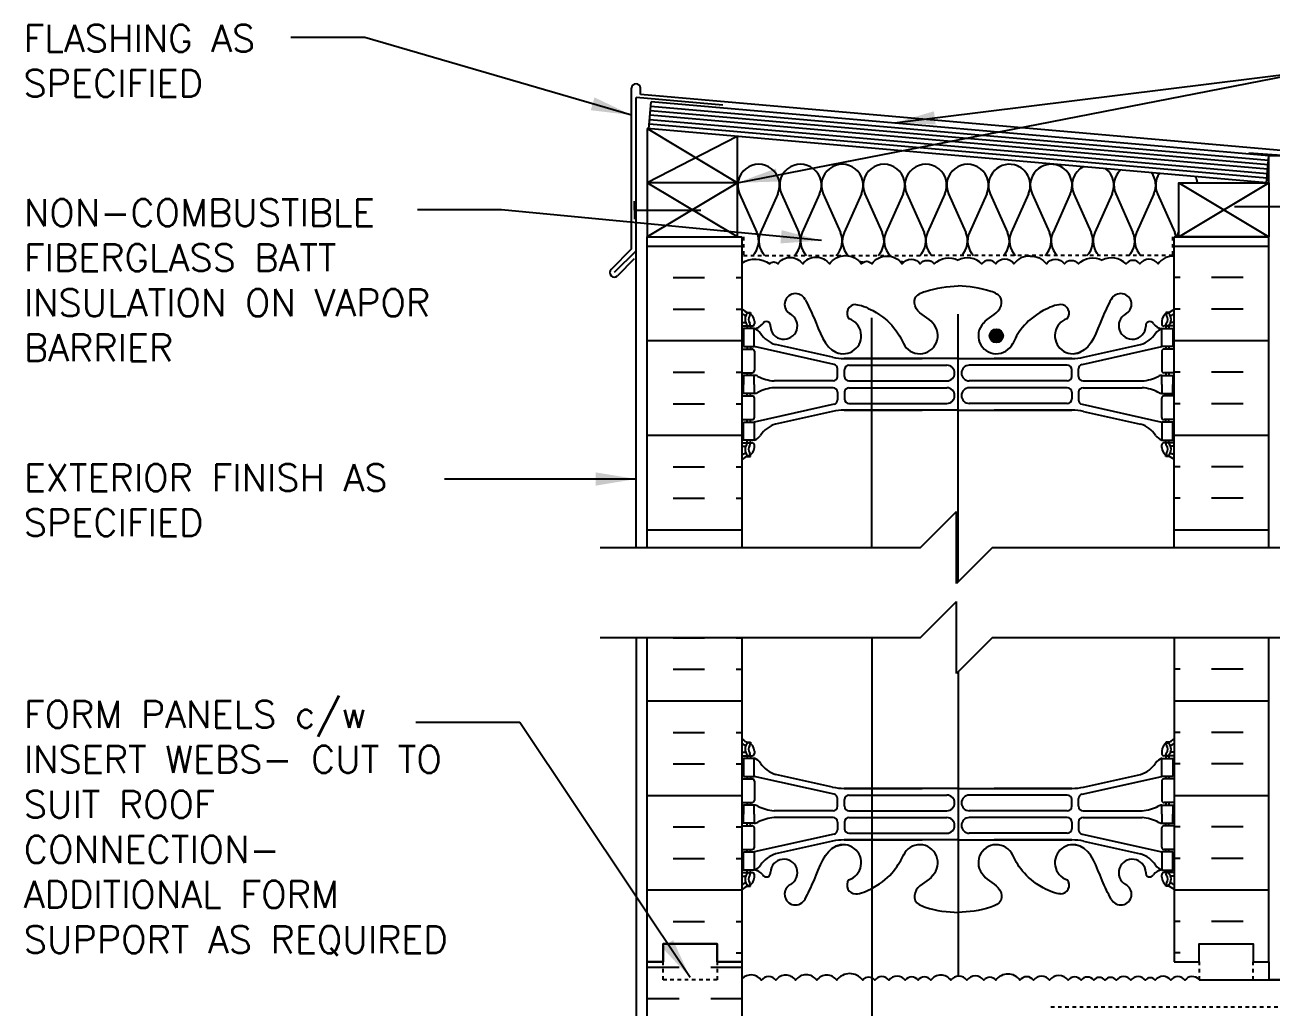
# Model space of a CAD drawing. Header units: inches. Extents: x 169.8 to 227.8, y 172.8 to 247.6.
# Drawn here: x 169.76 to 204.35, y 220.36 to 247.63 of the extents above; entities that cross this region are included whole.
import ezdxf

# ---------------------------------------------------------------- set-up
doc = ezdxf.new("R2010")
doc.units = ezdxf.units.IN
doc.header["$LTSCALE"] = 0.5
doc.header["$MEASUREMENT"] = 0
doc.linetypes.add('DASHED2', pattern=[0.375, 0.25, -0.125])
doc.linetypes.add('HIDDEN2', pattern=[0.1875, 0.125, -0.0625])
for name, color, linetype in [('HATCH', 12, 'Continuous'), ('Hidden2', 12, 'HIDDEN2'), ('line25', 2, 'Continuous'), ('LINE3', 3, 'Continuous'), ('LINE50', 5, 'Continuous'), ('LINE9', 9, 'Continuous'), ('TEXT', 4, 'Continuous'), ('Web_Edge', 9, 'Continuous')]:
    doc.layers.add(name, color=color, linetype=linetype)
doc.styles.add('DIM', font='romans.shx', dxfattribs={"width": 0.7})
doc.styles.add('ROMANS', font='romans.shx', dxfattribs={"height": 0.75})
doc.dimstyles.new('ext_12', dxfattribs={"dimscale": 12, "dimtxt": 0.075, "dimasz": 0.09375, "dimexe": 0.09375, "dimexo": 0.0625, "dimgap": 0.0625, "dimtad": 1, "dimdec": 1, "dimzin": 2, "dimdsep": 46, "dimlunit": 4, "dimtxsty": 'DIM', "dimcen": 0.09, "dimdle": 0.09375, "dimclrt": 4, "dimadec": 0, "dimazin": 0, "dimtfac": 1, "dimtdec": 1, "dimtmove": 2, "dimatfit": 3, "dimfxl": 1, "dimfrac": 2, "dimtolj": 1, "dimtzin": 0, "dimarcsym": 0})

msp = doc.modelspace()

# ---------------------------------------------------------------- hatches: boundary and pattern name
at = {"layer": 'HATCH'}
h = msp.add_hatch(dxfattribs=at)
h.set_pattern_fill('INSUL', color=256, scale=7, style=0)
h.set_pattern_definition([(0, (-2736.5026, -173.2614), (0, 2.625), []), (0, (-2736.5026, -172.3864), (0, 2.625), [0.875, -0.875]), (0, (-2736.5026, -171.5114), (0, 2.625), [0.875, -0.875])])
h.paths.add_polyline_path([(187.034, 233.123), (189.659, 233.123), (189.659, 241.748), (188.971, 241.748), (188.971, 242.248), (187.471, 242.248), (187.471, 241.748), (187.034, 241.748)])
h = msp.add_hatch(dxfattribs=at)
h.set_pattern_fill('INSUL', color=256, scale=7, style=0)
h.set_pattern_definition([(180, (3127.8206, -173.2614), (0, 2.625), []), (180, (3127.8206, -172.3864), (0, 2.625), [0.875, -0.875]), (180, (3127.8206, -171.5114), (0, 2.625), [0.875, -0.875])])
h.paths.add_polyline_path([(201.659, 233.123), (204.284, 233.123), (204.284, 241.748), (203.846, 241.748), (203.846, 242.248), (202.346, 242.248), (202.346, 241.748), (201.659, 241.748)])
h = msp.add_hatch(dxfattribs=at)
h.set_pattern_fill('INSUL', color=256, scale=7, style=0)
h.set_pattern_definition([(0, (-2736.5026, -175.3864), (0, 2.625), []), (0, (-2736.5026, -174.5114), (0, 2.625), [0.875, -0.875]), (0, (-2736.5026, -173.6364), (0, 2.625), [0.875, -0.875])])
h.paths.add_polyline_path([(189.659, 230.623), (187.034, 230.623), (187.034, 221.623), (187.471, 221.623), (187.471, 222.123), (188.971, 222.123), (188.971, 221.623), (189.659, 221.623)])
h = msp.add_hatch(dxfattribs=at)
h.set_pattern_fill('INSUL', color=256, scale=7, style=0)
h.set_pattern_definition([(180, (3127.8206, -175.3864), (0, 2.625), []), (180, (3127.8206, -174.5114), (0, 2.625), [0.875, -0.875]), (180, (3127.8206, -173.6364), (0, 2.625), [0.875, -0.875])])
h.paths.add_polyline_path([(204.284, 230.623), (201.659, 230.623), (201.659, 221.623), (202.346, 221.623), (202.346, 222.123), (203.846, 222.123), (203.846, 221.623), (204.284, 221.623)])
h = msp.add_hatch(dxfattribs=at)
h.set_pattern_fill('INSUL', color=256, scale=7, style=0)
h.set_pattern_definition([(0, (202.7909, 209.2244), (0, 2.625), []), (0, (202.7909, 210.0994), (0, 2.625), [0.875, -0.875]), (0, (202.7909, 210.9744), (0, 2.625), [0.875, -0.875])])
h.paths.add_polyline_path([(204.284, 214.373), (201.659, 214.373), (201.659, 204.373), (204.284, 204.373)])
h.paths.add_polyline_path([(187.034, 203.623), (187.471, 203.623), (187.471, 204.123), (188.971, 204.123), (188.971, 203.623), (189.659, 203.623), (189.659, 221.623), (188.971, 221.623), (188.971, 222.123), (187.471, 222.123), (187.471, 221.623), (187.034, 221.623)])
at = {"layer": 'LINE3'}
h = msp.add_hatch(color=256, dxfattribs=at)
h.paths.add_polyline_path([(196.906, 239.035, 0.831395), (196.537, 239.035)])
h.paths.add_polyline_path([(196.909, 239, 0.045935), (196.906, 239.035), (196.537, 239.035, 0.045935), (196.534, 239, 1)])

# ---------------------------------------------------------------- linework, layer by layer
at = {"layer": 'HATCH'}
for p, q in [((186.596, 241.411), (186.596, 245.872)), ((186.721, 241.359), (186.721, 245.613)), ((189.126, 245.403), (186.721, 245.613)), ((186.846, 245.697), (186.846, 245.872)), ((205.365, 244.076), (186.846, 245.697)), ((204.262, 243.746), (187.123, 245.246)), ((204.273, 243.871), (187.134, 245.37)), ((204.24, 243.497), (187.101, 244.997)), ((204.251, 243.622), (187.112, 245.121)), ((189.523, 244.534), (187.034, 243.248)), ((187.049, 244.75), (189.534, 243.248)), ((204.229, 243.373), (187.09, 244.872)), ((205.034, 243.982), (203.727, 244.073)), ((189.534, 241.748), (187.034, 243.248)), ((189.534, 243.248), (187.034, 241.748)), ((201.784, 241.748), (204.284, 243.248)), ((201.784, 243.248), (204.284, 241.748)), ((189.597, 242.945), (190.076, 241.871)), ((190.656, 242.945), (190.177, 241.871)), ((190.756, 242.945), (191.236, 241.871)), ((191.815, 242.945), (191.336, 241.871)), ((191.916, 242.945), (192.395, 241.871)), ((192.975, 242.945), (192.496, 241.871)), ((193.075, 242.945), (193.554, 241.871)), ((194.134, 242.945), (193.655, 241.871)), ((194.234, 242.945), (194.714, 241.871)), ((195.293, 242.945), (194.815, 241.871)), ((195.394, 242.945), (195.873, 241.871)), ((196.453, 242.945), (195.974, 241.871)), ((196.553, 242.945), (197.033, 241.871)), ((197.613, 242.945), (197.133, 241.871)), ((197.714, 242.945), (198.193, 241.871)), ((198.773, 242.945), (198.294, 241.871)), ((198.874, 242.945), (199.353, 241.871)), ((199.934, 242.945), (199.454, 241.871)), ((200.034, 242.945), (200.514, 241.871)), ((201.094, 242.945), (200.615, 241.871)), ((201.195, 242.945), (201.674, 241.871)), ((201.784, 241.891), (201.775, 241.871)), ((186.596, 241.411), (186.028, 240.842)), ((186.721, 241.359), (186.116, 240.754)), ((186.672, 241.132), (186.205, 240.665))]:
    msp.add_line(p, q, dxfattribs=at)
at = {"layer": 'HATCH', "color": 6, "linetype": 'DASHED2', "ltscale": 0.5}
for points in [[(188.346, 241.748), (189.703, 241.748), (189.703, 241.227), (194.659, 241.227)], [(202.971, 241.748), (201.615, 241.748), (201.615, 241.227), (194.659, 241.227)]]:
    msp.add_lwpolyline(points, dxfattribs=at)
at = {"layer": 'HATCH'}
for points in [[(189.659, 241.019, -0.321585), (190.434, 240.994, -0.520567), (190.654, 240.994, -0.520567), (191.347, 240.994, -0.520567), (192.087, 240.994, -0.520567), (192.982, 240.994, -0.520567), (193.264, 240.994, -0.520567), (194.11, 240.994, -0.520567), (194.61, 240.994, -0.520567), (194.997, 240.994, -0.336749), (195.659, 241.099)], [(197.659, 241.213, 0.259173), (197.208, 240.994, 0.520567), (196.708, 240.994, 0.520567), (196.321, 240.994, 0.336749), (195.659, 241.099)], [(197.659, 241.213, -0.259173), (198.11, 240.994, -0.520567), (198.61, 240.994, -0.520567), (198.997, 240.994, -0.336749), (199.659, 241.099)], [(201.659, 241.213, 0.259173), (201.208, 240.994, 0.520567), (200.708, 240.994, 0.520567), (200.321, 240.994, 0.336749), (199.659, 241.099)], [(202.346, 221.123, 0.494819), (201.957, 221.107, 0.520567), (201.563, 221.107, 0.520567), (201.133, 221.107, 0.520567), (200.859, 221.107, 0.520567), (200.455, 221.107, 0.520567), (200.049, 221.107, 0.520567), (199.735, 221.107, 0.520567), (199.423, 221.107, 0.520567), (199.076, 221.107, 0.520567), (198.713, 221.107, 0.520567), (198.198, 221.107, 0.520567), (197.755, 221.107, 0.520567), (197.377, 221.107, 0.520567), (196.707, 221.107, 0.520567), (196.375, 221.107, 0.520567), (195.902, 221.107, 0.520567), (195.462, 221.107, 0.520567), (194.902, 221.107, 0.520567), (194.549, 221.107, 0.520567), (194.192, 221.107, 0.520567), (193.743, 221.107, 0.520567), (193.346, 221.107, 0.520567), (193.011, 221.107, 0.520567), (192.292, 221.107, 0.520567), (191.736, 221.107, 0.520567), (191.15, 221.107, 0.520567), (190.603, 221.107, 0.520567), (190.198, 221.107, 0.470587), (189.659, 221.15)]]:
    msp.add_lwpolyline(points, format="xyb", dxfattribs=at)
for centre, radius, start, end in [((186.721, 245.872), 0.125, 0, 180), ((190.126, 243.181), 0.58, 335.9664, 204.0694), ((191.286, 243.181), 0.58, 335.9664, 204.0694), ((192.445, 243.181), 0.58, 335.9664, 204.0694), ((193.604, 243.181), 0.58, 335.9664, 204.0694), ((194.764, 243.181), 0.58, 335.9664, 204.0694), ((195.923, 243.181), 0.58, 335.9664, 204.0694), ((197.083, 243.181), 0.58, 67.4688, 204.0604), ((197.083, 243.181), 0.58, 335.9306, 67.521), ((198.243, 243.181), 0.58, 67.4688, 204.0604), ((198.244, 243.181), 0.58, 335.9306, 67.521), ((199.404, 243.181), 0.58, 118.0068, 204.0604), ((199.404, 243.181), 0.58, 335.9306, 52.0177), ((200.564, 243.181), 0.58, 133.3751, 204.0604), ((200.565, 243.181), 0.58, 335.9306, 36.6377), ((201.724, 243.181), 0.58, 145.6676, 204.0604), ((201.725, 243.181), 0.58, 6.6407, 24.3392), ((189.547, 241.635), 0.58, 315.3149, 24.0694), ((190.707, 241.635), 0.58, 155.9664, 224.6851), ((190.706, 241.635), 0.58, 315.3149, 24.0694), ((191.866, 241.635), 0.58, 155.9664, 224.6851), ((191.866, 241.635), 0.58, 315.3149, 24.0694), ((193.025, 241.635), 0.58, 155.9664, 224.6851), ((193.025, 241.635), 0.58, 315.3149, 24.0694), ((194.184, 241.635), 0.58, 155.9664, 224.6851), ((194.184, 241.635), 0.58, 315.3149, 24.0694), ((195.344, 241.635), 0.58, 155.9664, 224.6851), ((195.344, 241.635), 0.58, 315.3149, 24.0694), ((196.503, 241.635), 0.58, 155.9664, 224.6851), ((196.503, 241.635), 0.58, 315.3149, 24.0694), ((197.663, 241.635), 0.58, 155.9306, 224.6851), ((197.664, 241.635), 0.58, 315.3149, 24.0694), ((198.823, 241.635), 0.58, 155.9306, 224.6851), ((198.824, 241.635), 0.58, 315.3149, 24.0694), ((199.984, 241.635), 0.58, 155.9306, 224.6851), ((199.984, 241.635), 0.58, 315.3149, 24.0694), ((201.144, 241.635), 0.58, 155.9306, 224.6851), ((201.145, 241.635), 0.58, 11.2585, 24.0694), ((202.304, 241.635), 0.58, 155.9306, 168.7415), ((186.116, 240.754), 0.125, 135, 315), ((193.025, 241.635), 0.58, 259.8878, 270), ((194.184, 241.635), 0.58, 255.8368, 268.3302)]:
    msp.add_arc(centre, radius, start, end, dxfattribs=at)
at = {"layer": 'Hidden2', "linetype": 'HIDDEN2'}
msp.add_line((198.234, 220.373), (226.838, 220.373), dxfattribs=at)
at = {"layer": 'line25'}
for p, q in [((187.08, 244.748), (187.145, 245.495)), ((204.284, 243.995), (187.145, 245.495)), ((187.034, 244.752), (187.034, 241.748)), ((204.218, 243.248), (187.034, 244.752)), ((189.534, 241.748), (189.534, 244.533)), ((204.218, 243.248), (204.284, 243.995)), ((204.284, 243.248), (204.284, 243.999)), ((204.784, 243.999), (204.284, 243.999)), ((189.534, 243.248), (187.034, 243.248)), ((189.659, 241.748), (189.659, 233.123)), ((201.659, 233.123), (201.659, 241.748)), ((189.659, 230.623), (189.659, 221.623)), ((201.659, 230.623), (201.659, 221.623)), ((189.659, 221.623), (189.659, 219.928)), ((204.284, 221.623), (204.284, 221.123)), ((202.346, 221.123), (226.838, 221.123)), ((222.924, 221.123), (204.284, 221.123))]:
    msp.add_line(p, q, dxfattribs=at)
msp.add_lwpolyline([(204.284, 243.248), (204.284, 241.748), (201.784, 241.748), (201.784, 243.248)], close=True, dxfattribs=at)
at = {"layer": 'LINE3'}
for p, q in [((193.264, 233.123), (193.264, 239.494)), ((195.659, 232.167), (195.659, 239.599)), ((193.264, 230.623), (193.264, 202.31)), ((195.659, 229.667), (195.666, 221.221))]:
    msp.add_line(p, q, dxfattribs=at)
msp.add_circle((196.721, 239), 0.188, dxfattribs=at)
at = {"layer": 'LINE50'}
for p, q in [((187.034, 241.748), (189.659, 241.748)), ((187.034, 233.123), (187.034, 241.748)), ((201.659, 241.748), (204.284, 241.748)), ((204.284, 233.123), (204.284, 241.748)), ((187.034, 221.623), (187.034, 230.623)), ((187.034, 203.623), (187.034, 221.623))]:
    msp.add_line(p, q, dxfattribs=at)
for points in [[(201.659, 221.623), (202.346, 221.623), (202.346, 222.123), (203.846, 222.123), (203.846, 221.623), (204.284, 221.623), (204.284, 230.623)], [(189.659, 221.623), (188.971, 221.623), (188.971, 222.123), (187.471, 222.123), (187.471, 221.623), (187.034, 221.623)], [(187.034, 221.623), (187.471, 221.623), (187.471, 222.123), (188.971, 222.123), (188.971, 221.623), (189.659, 221.623)]]:
    msp.add_lwpolyline(points, dxfattribs=at)
at = {"layer": 'LINE9'}
for p, q in [((186.677, 242.484), (186.677, 242.734)), ((186.677, 242.484), (188.523, 242.484)), ((186.677, 242.484), (186.677, 242.234)), ((205.174, 242.577), (203.328, 242.577)), ((186.721, 233.123), (186.721, 241.359)), ((194.615, 233.123), (195.615, 234.123)), ((195.615, 232.123), (195.615, 234.123)), ((185.721, 233.123), (194.615, 233.123)), ((196.615, 233.123), (195.615, 232.123)), ((196.615, 233.123), (205.508, 233.123)), ((194.615, 230.623), (195.615, 231.623)), ((195.615, 229.623), (195.615, 231.623)), ((185.721, 230.623), (194.615, 230.623)), ((186.721, 230.623), (186.721, 194.626)), ((196.615, 230.623), (195.615, 229.623)), ((196.615, 230.623), (205.508, 230.623))]:
    msp.add_line(p, q, dxfattribs=at)
at = {"layer": 'LINE9', "linetype": 'DASHED2', "ltscale": 0.15}
for points in [[(188.971, 221.623), (188.971, 221.623), (188.971, 221.123), (187.471, 221.123), (187.471, 221.623), (187.471, 221.623)], [(188.971, 221.623), (188.971, 221.623), (188.971, 221.123), (187.471, 221.123), (187.471, 221.623), (187.471, 221.623)], [(202.346, 221.623), (202.346, 221.623), (202.346, 221.123), (203.846, 221.123), (203.846, 221.623), (203.846, 221.623)]]:
    msp.add_lwpolyline(points, dxfattribs=at)
at = {"layer": 'Web_Edge'}
for p, q in [((189.659, 239.372), (189.737, 239.372)), ((189.805, 239.651), (189.895, 239.651)), ((189.895, 239.651), (189.895, 239.609)), ((190.005, 239.402), (190.005, 239.334)), ((201.313, 239.402), (201.313, 239.334)), ((201.513, 239.651), (201.423, 239.651)), ((201.423, 239.651), (201.423, 239.609)), ((201.659, 239.372), (201.581, 239.372)), ((189.659, 239.272), (189.942, 239.272)), ((189.805, 239.272), (189.805, 239.202)), ((189.895, 239.272), (189.895, 239.202)), ((201.659, 239.272), (201.375, 239.272)), ((201.423, 239.272), (201.423, 239.202)), ((201.513, 239.272), (201.513, 239.202)), ((189.805, 238.702), (189.805, 238.632)), ((189.895, 238.702), (189.895, 238.632)), ((192.218, 238.205), (190, 238.702)), ((192.174, 238.404), (190.593, 238.757)), ((199.1, 238.205), (201.318, 238.702)), ((199.144, 238.404), (200.725, 238.757)), ((201.423, 238.702), (201.423, 238.632)), ((201.513, 238.702), (201.513, 238.632)), ((189.659, 238.632), (189.942, 238.632)), ((190.005, 238.569), (190.005, 238.034)), ((192.501, 238.368), (194.659, 238.368)), ((195.659, 238.368), (192.501, 238.368)), ((195.659, 238.368), (198.817, 238.368)), ((198.817, 238.368), (196.659, 238.368)), ((201.313, 238.569), (201.313, 238.034)), ((201.659, 238.632), (201.375, 238.632)), ((189.659, 237.972), (189.942, 237.972)), ((189.805, 237.972), (189.805, 237.902)), ((189.895, 237.972), (189.895, 237.902)), ((192.315, 237.871), (192.315, 238.083)), ((192.503, 237.872), (192.503, 238.056)), ((192.628, 238.181), (195.347, 238.181)), ((198.69, 238.181), (195.971, 238.181)), ((198.815, 237.872), (198.815, 238.056)), ((199.003, 237.871), (199.003, 238.083)), ((201.659, 237.972), (201.375, 237.972)), ((201.423, 237.972), (201.423, 237.902)), ((201.513, 237.972), (201.513, 237.902)), ((192.19, 237.746), (190.553, 237.746)), ((192.628, 237.747), (195.347, 237.747)), ((198.69, 237.747), (195.971, 237.747)), ((199.128, 237.746), (200.765, 237.746)), ((189.659, 237.332), (189.942, 237.332)), ((189.805, 237.332), (189.805, 237.402)), ((189.895, 237.332), (189.895, 237.402)), ((192.19, 237.558), (190.553, 237.558)), ((192.315, 237.433), (192.315, 237.221)), ((192.503, 237.432), (192.503, 237.248)), ((192.628, 237.557), (195.347, 237.557)), ((198.69, 237.557), (195.971, 237.557)), ((198.815, 237.432), (198.815, 237.248)), ((199.003, 237.433), (199.003, 237.221)), ((199.128, 237.558), (200.765, 237.558)), ((201.659, 237.332), (201.375, 237.332)), ((201.423, 237.332), (201.423, 237.402)), ((201.513, 237.332), (201.513, 237.402)), ((192.218, 237.099), (190, 236.602)), ((190.005, 236.734), (190.005, 237.269)), ((192.501, 236.936), (194.659, 236.936)), ((195.659, 236.936), (192.501, 236.936)), ((192.628, 237.123), (195.347, 237.123)), ((195.659, 236.936), (198.817, 236.936)), ((198.69, 237.123), (195.971, 237.123)), ((198.817, 236.936), (196.659, 236.936)), ((199.1, 237.099), (201.318, 236.602)), ((201.313, 236.734), (201.313, 237.269)), ((189.659, 236.672), (189.942, 236.672)), ((189.805, 236.602), (189.805, 236.672)), ((189.895, 236.602), (189.895, 236.672)), ((192.174, 236.9), (190.593, 236.547)), ((199.144, 236.9), (200.725, 236.547)), ((201.659, 236.672), (201.375, 236.672)), ((201.423, 236.602), (201.423, 236.672)), ((201.513, 236.602), (201.513, 236.672)), ((189.659, 236.032), (189.942, 236.032)), ((189.659, 235.932), (189.737, 235.932)), ((189.805, 236.032), (189.805, 236.102)), ((189.895, 236.032), (189.895, 236.102)), ((190.005, 235.902), (190.005, 235.969)), ((201.313, 235.902), (201.313, 235.969)), ((201.659, 236.032), (201.375, 236.032)), ((201.423, 236.032), (201.423, 236.102)), ((201.513, 236.032), (201.513, 236.102)), ((201.659, 235.932), (201.581, 235.932)), ((189.805, 235.653), (189.895, 235.653)), ((189.895, 235.653), (189.895, 235.695)), ((201.423, 235.653), (201.423, 235.695)), ((201.513, 235.653), (201.423, 235.653)), ((189.805, 227.718), (189.895, 227.718)), ((189.895, 227.718), (189.895, 227.676)), ((201.513, 227.718), (201.423, 227.718)), ((201.423, 227.718), (201.423, 227.676)), ((189.659, 227.439), (189.737, 227.439)), ((189.659, 227.339), (189.942, 227.339)), ((189.805, 227.339), (189.805, 227.269)), ((189.895, 227.339), (189.895, 227.269)), ((190.005, 227.469), (190.005, 227.402)), ((201.313, 227.469), (201.313, 227.402)), ((201.659, 227.339), (201.375, 227.339)), ((201.423, 227.339), (201.423, 227.269)), ((201.513, 227.339), (201.513, 227.269)), ((201.659, 227.439), (201.581, 227.439)), ((189.659, 226.699), (189.942, 226.699)), ((189.805, 226.769), (189.805, 226.699)), ((189.895, 226.769), (189.895, 226.699)), ((192.218, 226.273), (190, 226.769)), ((190.005, 226.637), (190.005, 226.102)), ((192.174, 226.471), (190.593, 226.824)), ((199.1, 226.273), (201.318, 226.769)), ((199.144, 226.471), (200.725, 226.824)), ((201.313, 226.637), (201.313, 226.102)), ((201.659, 226.699), (201.375, 226.699)), ((201.423, 226.769), (201.423, 226.699)), ((201.513, 226.769), (201.513, 226.699)), ((192.501, 226.435), (194.659, 226.435)), ((195.659, 226.435), (192.501, 226.435)), ((192.628, 226.248), (195.347, 226.248)), ((195.659, 226.435), (198.817, 226.435)), ((198.69, 226.248), (195.971, 226.248)), ((198.817, 226.435), (196.659, 226.435)), ((189.659, 226.039), (189.942, 226.039)), ((189.805, 226.039), (189.805, 225.969)), ((189.895, 226.039), (189.895, 225.969)), ((192.315, 225.938), (192.315, 226.151)), ((192.503, 225.939), (192.503, 226.123)), ((198.815, 225.939), (198.815, 226.123)), ((199.003, 225.938), (199.003, 226.151)), ((201.659, 226.039), (201.375, 226.039)), ((201.423, 226.039), (201.423, 225.969)), ((201.513, 226.039), (201.513, 225.969)), ((192.19, 225.813), (190.553, 225.813)), ((192.19, 225.625), (190.553, 225.625)), ((192.628, 225.814), (195.347, 225.814)), ((192.628, 225.624), (195.347, 225.624)), ((198.69, 225.814), (195.971, 225.814)), ((198.69, 225.624), (195.971, 225.624)), ((199.128, 225.813), (200.765, 225.813)), ((199.128, 225.625), (200.765, 225.625)), ((189.659, 225.399), (189.942, 225.399)), ((189.805, 225.399), (189.805, 225.469)), ((189.895, 225.399), (189.895, 225.469)), ((192.218, 225.166), (190, 224.669)), ((190.005, 224.802), (190.005, 225.337)), ((192.315, 225.5), (192.315, 225.288)), ((192.503, 225.499), (192.503, 225.315)), ((192.628, 225.19), (195.347, 225.19)), ((198.69, 225.19), (195.971, 225.19)), ((198.815, 225.499), (198.815, 225.315)), ((199.003, 225.5), (199.003, 225.288)), ((199.1, 225.166), (201.318, 224.669)), ((201.313, 224.802), (201.313, 225.337)), ((201.659, 225.399), (201.375, 225.399)), ((201.423, 225.399), (201.423, 225.469)), ((201.513, 225.399), (201.513, 225.469)), ((192.174, 224.968), (190.593, 224.615)), ((192.501, 225.004), (194.659, 225.004)), ((195.659, 225.004), (192.501, 225.004)), ((195.659, 225.004), (198.817, 225.004)), ((198.817, 225.004), (196.659, 225.004)), ((199.144, 224.968), (200.725, 224.615)), ((189.659, 224.739), (189.942, 224.739)), ((189.805, 224.669), (189.805, 224.739)), ((189.895, 224.669), (189.895, 224.739)), ((201.659, 224.739), (201.375, 224.739)), ((201.423, 224.669), (201.423, 224.739)), ((201.513, 224.669), (201.513, 224.739)), ((189.805, 224.099), (189.805, 224.169)), ((189.895, 224.099), (189.895, 224.169)), ((201.423, 224.099), (201.423, 224.169)), ((201.513, 224.099), (201.513, 224.169)), ((189.659, 224.099), (189.942, 224.099)), ((189.659, 223.999), (189.737, 223.999)), ((190.005, 223.969), (190.005, 224.037)), ((201.313, 223.969), (201.313, 224.037)), ((201.659, 224.099), (201.375, 224.099)), ((201.659, 223.999), (201.581, 223.999)), ((189.805, 223.72), (189.895, 223.72)), ((189.895, 223.72), (189.895, 223.762)), ((201.423, 223.72), (201.423, 223.762)), ((201.513, 223.72), (201.423, 223.72))]:
    msp.add_line(p, q, dxfattribs=at)
for points in [[(189.7, 238.702), (190, 238.702), (190, 239.202), (189.7, 239.202)], [(201.618, 238.702), (201.318, 238.702), (201.318, 239.202), (201.618, 239.202)], [(189.7, 236.602), (190, 236.602), (190, 236.102), (189.7, 236.102)], [(201.618, 236.602), (201.318, 236.602), (201.318, 236.102), (201.618, 236.102)], [(189.7, 226.769), (190, 226.769), (190, 227.269), (189.7, 227.269)], [(201.618, 226.769), (201.318, 226.769), (201.318, 227.269), (201.618, 227.269)], [(189.7, 224.669), (190, 224.669), (190, 224.169), (189.7, 224.169)], [(201.618, 224.669), (201.318, 224.669), (201.318, 224.169), (201.618, 224.169)]]:
    msp.add_lwpolyline(points, close=True, dxfattribs=at)
for points in [[(190, 237.652), (190, 237.902), (189.7, 237.902), (189.7, 237.652)], [(190, 237.652), (190, 237.402), (189.7, 237.402), (189.7, 237.652)], [(201.318, 237.652), (201.318, 237.902), (201.618, 237.902), (201.618, 237.652)], [(201.318, 237.652), (201.318, 237.402), (201.618, 237.402), (201.618, 237.652)], [(190, 225.719), (190, 225.969), (189.7, 225.969), (189.7, 225.719)], [(201.318, 225.719), (201.318, 225.969), (201.618, 225.969), (201.618, 225.719)], [(190, 225.719), (190, 225.469), (189.7, 225.469), (189.7, 225.719)], [(201.318, 225.719), (201.318, 225.469), (201.618, 225.469), (201.618, 225.719)]]:
    msp.add_lwpolyline(points, dxfattribs=at)
for centre, radius, start, end in [((191.145, 239.872), 0.3, 27.597, 243.9425), ((200.173, 239.872), 0.3, 296.0575, 152.403), ((190.005, 240.109), 0.5, 226.2109, 250.5288), ((192.818, 239.625), 0.242, 90, 218.2327), ((198.5, 239.625), 0.242, 321.7673, 90), ((201.313, 240.109), 0.5, 289.4712, 313.7891), ((190.005, 240.109), 0.6, 234.7832, 245.0748), ((189.737, 239.391), 0.0196, 269.4032, 15.4901), ((189.999, 239.456), 0.25, 140.1145, 222.4609), ((189.743, 239.546), 0.021, 343.464, 63.9957), ((189.841, 239.587), 0.045, 321.448, 139.1879), ((189.847, 239.318), 0.045, 222.4609, 42.4609), ((189.755, 239.402), 0.25, 0, 70.5288), ((189.999, 239.456), 0.16, 140.0001, 222.4609), ((190.34, 239.283), 0.113, 347.8156, 154.0569), ((190.825, 239.278), 0.375, 182.9237, 59.8675), ((192.471, 239), 0.5, 246.2139, 71.7937), ((194.596, 239), 0.5, 204.819, 44.1875), ((196.721, 239), 0.5, 135.8125, 335.181), ((198.846, 239), 0.5, 108.2063, 293.7861), ((200.493, 239.278), 0.375, 120.1325, 357.0763), ((200.978, 239.283), 0.113, 25.9431, 192.1844), ((201.563, 239.402), 0.25, 109.4712, 180), ((201.471, 239.318), 0.045, 137.5391, 317.5391), ((201.477, 239.587), 0.045, 40.8121, 218.552), ((201.319, 239.456), 0.16, 317.5391, 39.9999), ((201.319, 239.456), 0.25, 317.5391, 39.8855), ((201.575, 239.546), 0.021, 116.0043, 196.536), ((201.581, 239.391), 0.0196, 164.5099, 270.5968), ((201.313, 240.109), 0.6, 294.9252, 305.2168), ((189.942, 239.334), 0.0625, 270, 0), ((189.962, 239.551), 0.352, 276.1291, 321.5331), ((189.878, 238.859), 0.364, 34.9775, 70.3387), ((190.801, 239.471), 0.743, 212.7919, 253.8107), ((200.517, 239.471), 0.743, 286.1893, 327.2081), ((201.356, 239.551), 0.352, 218.4669, 263.8709), ((201.44, 238.859), 0.364, 109.6613, 145.0225), ((201.375, 239.334), 0.0625, 180, 270), ((189.942, 238.569), 0.0625, 0, 90), ((192.501, 239.868), 1.5, 257.4135, 270), ((198.817, 239.868), 1.5, 270, 282.5865), ((201.375, 238.569), 0.0625, 90, 180), ((189.942, 238.034), 0.0625, 270, 0), ((192.19, 238.083), 0.125, 0, 77.3767), ((192.628, 238.056), 0.125, 90, 180), ((195.347, 237.964), 0.217, 270, 90), ((195.971, 237.964), 0.217, 90, 270), ((198.69, 238.056), 0.125, 0, 90), ((199.128, 238.083), 0.125, 102.6233, 180), ((201.375, 238.034), 0.0625, 180, 270), ((189.996, 237.683), 0.219, 60.4937, 88.92), ((190.641, 238.913), 1.17, 242.6365, 265.6505), ((192.19, 237.871), 0.125, 270, 0), ((192.628, 237.872), 0.125, 180, 270), ((198.69, 237.872), 0.125, 270, 360), ((199.128, 237.871), 0.125, 180, 270), ((200.677, 238.913), 1.17, 274.3495, 297.3635), ((201.322, 237.683), 0.219, 91.08, 119.5063), ((189.942, 237.269), 0.0625, 0, 90), ((189.996, 237.621), 0.219, 271.08, 299.5063), ((190.641, 236.391), 1.17, 94.3495, 117.3635), ((192.19, 237.433), 0.125, 0, 90), ((192.628, 237.432), 0.125, 90, 180), ((195.347, 237.34), 0.217, 270, 90), ((195.971, 237.34), 0.217, 90, 270), ((198.69, 237.432), 0.125, 0, 90), ((199.128, 237.433), 0.125, 90, 180), ((200.677, 236.391), 1.17, 62.6365, 85.6505), ((201.322, 237.621), 0.219, 240.4937, 268.92), ((201.375, 237.269), 0.0625, 90, 180), ((192.501, 235.436), 1.5, 90, 102.5865), ((192.19, 237.221), 0.125, 282.6233, 0), ((192.628, 237.248), 0.125, 180, 270), ((198.69, 237.248), 0.125, 270, 0), ((198.817, 235.436), 1.5, 77.4135, 90), ((199.128, 237.221), 0.125, 180, 257.3767), ((189.942, 236.734), 0.0625, 270, 0), ((201.375, 236.734), 0.0625, 180, 270), ((189.878, 236.445), 0.364, 289.6613, 325.0225), ((190.801, 235.833), 0.743, 106.1893, 147.2081), ((200.517, 235.833), 0.743, 32.7919, 73.8107), ((201.44, 236.445), 0.364, 214.9775, 250.3387), ((189.737, 235.912), 0.0196, 344.5099, 90.5968), ((189.999, 235.847), 0.25, 137.5391, 219.8855), ((189.847, 235.986), 0.045, 317.5391, 137.5391), ((189.755, 235.902), 0.25, 289.4712, 360), ((189.999, 235.847), 0.16, 137.5391, 219.9999), ((189.942, 235.969), 0.0625, 360, 90), ((201.375, 235.969), 0.0625, 90, 180), ((201.563, 235.902), 0.25, 180, 250.5288), ((201.471, 235.986), 0.045, 42.4609, 222.4609), ((201.319, 235.847), 0.16, 320.0001, 42.4609), ((201.319, 235.847), 0.25, 320.1145, 42.4609), ((201.581, 235.912), 0.0196, 89.4032, 195.4901), ((190.005, 235.195), 0.6, 114.9252, 125.2168), ((190.005, 235.195), 0.5, 109.4712, 133.7891), ((189.743, 235.758), 0.021, 296.0043, 16.536), ((189.841, 235.716), 0.045, 220.8121, 38.552), ((201.477, 235.716), 0.045, 141.448, 319.1879), ((201.313, 235.195), 0.5, 46.2109, 70.5288), ((201.575, 235.758), 0.021, 163.464, 243.9957), ((201.313, 235.195), 0.6, 54.7832, 65.0748), ((190.005, 228.176), 0.5, 226.2109, 250.5288), ((190.005, 228.176), 0.6, 234.7832, 245.0748), ((189.999, 227.524), 0.25, 140.1145, 222.4609), ((189.743, 227.613), 0.021, 343.464, 63.9957), ((189.841, 227.655), 0.045, 321.448, 139.1879), ((189.755, 227.469), 0.25, 0, 70.5288), ((189.999, 227.524), 0.16, 140.0001, 222.4609), ((201.563, 227.469), 0.25, 109.4712, 180), ((201.477, 227.655), 0.045, 40.8121, 218.552), ((201.319, 227.524), 0.16, 317.5391, 39.9999), ((201.313, 228.176), 0.5, 289.4712, 313.7891), ((201.319, 227.524), 0.25, 317.5391, 39.8855), ((201.575, 227.613), 0.021, 116.0043, 196.536), ((201.313, 228.176), 0.6, 294.9252, 305.2168), ((189.737, 227.459), 0.0196, 269.4032, 15.4901), ((189.847, 227.385), 0.045, 222.4609, 42.4609), ((189.942, 227.402), 0.0625, 270, 0), ((189.878, 226.927), 0.364, 34.9775, 70.3387), ((201.44, 226.927), 0.364, 109.6613, 145.0225), ((201.375, 227.402), 0.0625, 180, 270), ((201.471, 227.385), 0.045, 137.5391, 317.5391), ((201.581, 227.459), 0.0196, 164.5099, 270.5968), ((190.801, 227.538), 0.743, 212.7919, 253.8107), ((200.517, 227.538), 0.743, 286.1893, 327.2081), ((189.942, 226.637), 0.0625, 0, 90), ((201.375, 226.637), 0.0625, 90, 180), ((192.501, 227.935), 1.5, 257.4135, 270), ((192.19, 226.151), 0.125, 0, 77.3767), ((192.628, 226.123), 0.125, 90, 180), ((195.347, 226.031), 0.217, 270, 90), ((195.971, 226.031), 0.217, 90, 270), ((198.69, 226.123), 0.125, 0, 90), ((198.817, 227.935), 1.5, 270, 282.5865), ((199.128, 226.151), 0.125, 102.6233, 180), ((189.942, 226.102), 0.0625, 270, 0), ((189.996, 225.751), 0.219, 60.4937, 88.92), ((190.641, 226.98), 1.17, 242.6365, 265.6505), ((192.19, 225.938), 0.125, 270, 0), ((192.628, 225.939), 0.125, 180, 270), ((198.69, 225.939), 0.125, 270, 360), ((199.128, 225.938), 0.125, 180, 270), ((200.677, 226.98), 1.17, 274.3495, 297.3635), ((201.322, 225.751), 0.219, 91.08, 119.5063), ((201.375, 226.102), 0.0625, 180, 270), ((190.641, 224.458), 1.17, 94.3495, 117.3635), ((192.19, 225.5), 0.125, 0, 90), ((192.628, 225.499), 0.125, 90, 180), ((195.347, 225.407), 0.217, 270, 90), ((195.971, 225.407), 0.217, 90, 270), ((198.69, 225.499), 0.125, 0, 90), ((199.128, 225.5), 0.125, 90, 180), ((200.677, 224.458), 1.17, 62.6365, 85.6505), ((189.942, 225.337), 0.0625, 0, 90), ((189.996, 225.688), 0.219, 271.08, 299.5063), ((192.19, 225.288), 0.125, 282.6233, 0), ((192.628, 225.315), 0.125, 180, 270), ((198.69, 225.315), 0.125, 270, 0), ((199.128, 225.288), 0.125, 180, 257.3767), ((201.322, 225.688), 0.219, 240.4937, 268.92), ((201.375, 225.337), 0.0625, 90, 180), ((192.501, 223.504), 1.5, 90, 102.5865), ((192.471, 224.371), 0.5, 288.2063, 113.7861), ((194.596, 224.371), 0.5, 315.8125, 155.181), ((196.721, 224.371), 0.5, 24.819, 224.1875), ((198.846, 224.371), 0.5, 66.2139, 251.7937), ((198.817, 223.504), 1.5, 77.4135, 90), ((189.942, 224.802), 0.0625, 270, 0), ((190.801, 223.901), 0.743, 106.1893, 147.2081), ((200.517, 223.901), 0.743, 32.7919, 73.8107), ((201.375, 224.802), 0.0625, 180, 270), ((189.878, 224.512), 0.364, 289.6613, 325.0225), ((189.962, 223.82), 0.352, 38.4669, 83.8709), ((190.825, 224.093), 0.375, 300.1325, 177.0763), ((200.493, 224.093), 0.375, 2.9237, 239.8675), ((201.356, 223.82), 0.352, 96.1291, 141.5331), ((201.44, 224.512), 0.364, 214.9775, 250.3387), ((190.005, 223.262), 0.6, 114.9252, 125.2168), ((189.737, 223.98), 0.0196, 344.5099, 90.5968), ((189.999, 223.915), 0.25, 137.5391, 219.8855), ((189.743, 223.825), 0.021, 296.0043, 16.536), ((189.841, 223.784), 0.045, 220.8121, 38.552), ((189.847, 224.053), 0.045, 317.5391, 137.5391), ((189.755, 223.969), 0.25, 289.4712, 360), ((189.999, 223.915), 0.16, 137.5391, 219.9999), ((189.942, 224.037), 0.0625, 360, 90), ((190.34, 224.088), 0.113, 205.9431, 12.1844), ((192.818, 223.746), 0.242, 141.7673, 270), ((198.5, 223.746), 0.242, 270, 38.2327), ((200.978, 224.088), 0.113, 167.8156, 334.0569), ((201.375, 224.037), 0.0625, 90, 180), ((201.563, 223.969), 0.25, 180, 250.5288), ((201.471, 224.053), 0.045, 42.4609, 222.4609), ((201.477, 223.784), 0.045, 141.448, 319.1879), ((201.319, 223.915), 0.16, 320.0001, 42.4609), ((201.319, 223.915), 0.25, 320.1145, 42.4609), ((201.575, 223.825), 0.021, 163.464, 243.9957), ((201.581, 223.98), 0.0196, 89.4032, 195.4901), ((201.313, 223.262), 0.6, 54.7832, 65.0748), ((190.005, 223.262), 0.5, 109.4712, 133.7891), ((191.145, 223.499), 0.3, 116.0575, 332.403), ((200.173, 223.499), 0.3, 207.597, 63.9425), ((201.313, 223.262), 0.5, 46.2109, 70.5288)]:
    msp.add_arc(centre, radius, start, end, dxfattribs=at)
for points, knots in [([(194.955, 239.349), (194.847, 239.512), (194.487, 239.602), (194.411, 240.098), (194.959, 240.334), (195.363, 240.362), (195.659, 240.383)], [0.229407, 0.229407, 0.229407, 0.229407, 0.844432, 1.128849, 1.464331, 2.389004, 2.389004, 2.389004, 2.389004]), ([(196.363, 239.349), (196.471, 239.512), (196.831, 239.602), (196.907, 240.098), (196.359, 240.334), (195.955, 240.362), (195.659, 240.383)], [0.229407, 0.229407, 0.229407, 0.229407, 0.844432, 1.128849, 1.464331, 2.389004, 2.389004, 2.389004, 2.389004]), ([(191.411, 240.011), (191.497, 239.844), (191.75, 239.354), (191.964, 238.605), (192.374, 238.51), (192.43, 238.502)], [0, 0, 0, 0, 0.579211, 1.703896, 1.875321, 1.875321, 1.875321, 1.875321]), ([(192.818, 239.867), (192.939, 239.869), (193.772, 239.512), (194.011, 239.055), (194.152, 238.772)], [0.038125, 0.038125, 0.038125, 0.038125, 0.320663, 1.258119, 1.258119, 1.258119, 1.258119]), ([(198.5, 239.867), (198.379, 239.869), (197.546, 239.512), (197.306, 239.055), (197.166, 238.772)], [0.038125, 0.038125, 0.038125, 0.038125, 0.320663, 1.258119, 1.258119, 1.258119, 1.258119]), ([(199.907, 240.011), (199.821, 239.844), (199.568, 239.354), (199.354, 238.605), (198.944, 238.51), (198.888, 238.502)], [0, 0, 0, 0, 0.579211, 1.703896, 1.875321, 1.875321, 1.875321, 1.875321]), ([(191.411, 223.36), (191.497, 223.527), (191.75, 224.017), (191.964, 224.766), (192.374, 224.861), (192.43, 224.869)], [0, 0, 0, 0, 0.579211, 1.703896, 1.875321, 1.875321, 1.875321, 1.875321]), ([(199.907, 223.36), (199.821, 223.527), (199.568, 224.017), (199.354, 224.766), (198.944, 224.861), (198.888, 224.869)], [0, 0, 0, 0, 0.579211, 1.703896, 1.875321, 1.875321, 1.875321, 1.875321]), ([(192.818, 223.504), (192.939, 223.502), (193.772, 223.86), (194.011, 224.316), (194.152, 224.6)], [0.038125, 0.038125, 0.038125, 0.038125, 0.320663, 1.258119, 1.258119, 1.258119, 1.258119]), ([(198.5, 223.504), (198.379, 223.502), (197.546, 223.86), (197.306, 224.316), (197.166, 224.6)], [0.038125, 0.038125, 0.038125, 0.038125, 0.320663, 1.258119, 1.258119, 1.258119, 1.258119]), ([(194.955, 224.022), (194.847, 223.859), (194.487, 223.769), (194.411, 223.273), (194.959, 223.037), (195.363, 223.009), (195.659, 222.988)], [0.229407, 0.229407, 0.229407, 0.229407, 0.844432, 1.128849, 1.464331, 2.389004, 2.389004, 2.389004, 2.389004]), ([(196.363, 224.022), (196.471, 223.859), (196.831, 223.769), (196.907, 223.273), (196.359, 223.037), (195.955, 223.009), (195.659, 222.988)], [0.229407, 0.229407, 0.229407, 0.229407, 0.844432, 1.128849, 1.464331, 2.389004, 2.389004, 2.389004, 2.389004])]:
    msp.add_open_spline(points, degree=3, knots=knots, dxfattribs=at)
for points in [[(192.503, 237.877), (192.503, 238.051)], [(198.815, 237.877), (198.815, 238.051)], [(192.503, 237.427), (192.503, 237.253)], [(198.815, 237.427), (198.815, 237.253)], [(192.503, 225.944), (192.503, 226.118)], [(198.815, 225.944), (198.815, 226.118)], [(192.503, 225.494), (192.503, 225.32)], [(198.815, 225.494), (198.815, 225.32)]]:
    msp.add_open_spline(points, degree=1, dxfattribs=at)

# ---------------------------------------------------------------- texts
at = {"layer": 'TEXT', "char_height": 0.75, "style": 'ROMANS'}
for s, insert, width, attachment_point in [('FLASHING AS \\PSPECIFIED', (169.717, 247.631), 8.7776, 1), ('NON-COMBUSTIBLE\\PFIBERGLASS BATT INSULATION ON VAPOR BARRIER', (169.727, 242.792), 12.44051, 1), ('EXTERIOR FINISH AS SPECIFIED', (169.727, 235.438), 12.44051, 1), ('FORM PANELS c/w INSERT WEBS- CUT TO SUIT ROOF CONNECTION- ADDITIONAL FORM SUPPORT AS REQUIRED', (169.727, 225.329), 13.80752, 4)]:
    msp.add_mtext(s, dxfattribs=dict(at, insert=insert, width=width, attachment_point=attachment_point))

# ---------------------------------------------------------------- leaders
at = {"layer": 'TEXT'}
for points, override in [([(186.596, 245.126), (179.194, 247.278), (177.137, 247.278)], {"dimgap": 0.0625, "dimtad": 0}), ([(189.534, 243.248), (205.453, 246.347)], {"dimgap": 0.0625, "dimtad": 0}), ([(193.897, 244.911), (205.453, 246.347), (208.503, 246.347)], {"dimgap": 0.0625, "dimtad": 0}), ([(191.866, 241.642), (182.991, 242.496), (180.657, 242.496)], {"dimtad": 0}), ([(188.221, 221.185), (183.497, 228.268), (180.606, 228.268)], {"dimgap": 0.0625, "dimtad": 0})]:
    msp.add_leader(points, dimstyle='ext_12', override=override, dxfattribs=at)
at = {"layer": 'TEXT', "color": 4}
msp.add_leader([(186.721, 235.024), (181.409, 235.024)], dimstyle='ext_12', override={"dimgap": 0.0625, "dimtad": 0}, dxfattribs=at)

doc.saveas('drawing.dxf')
